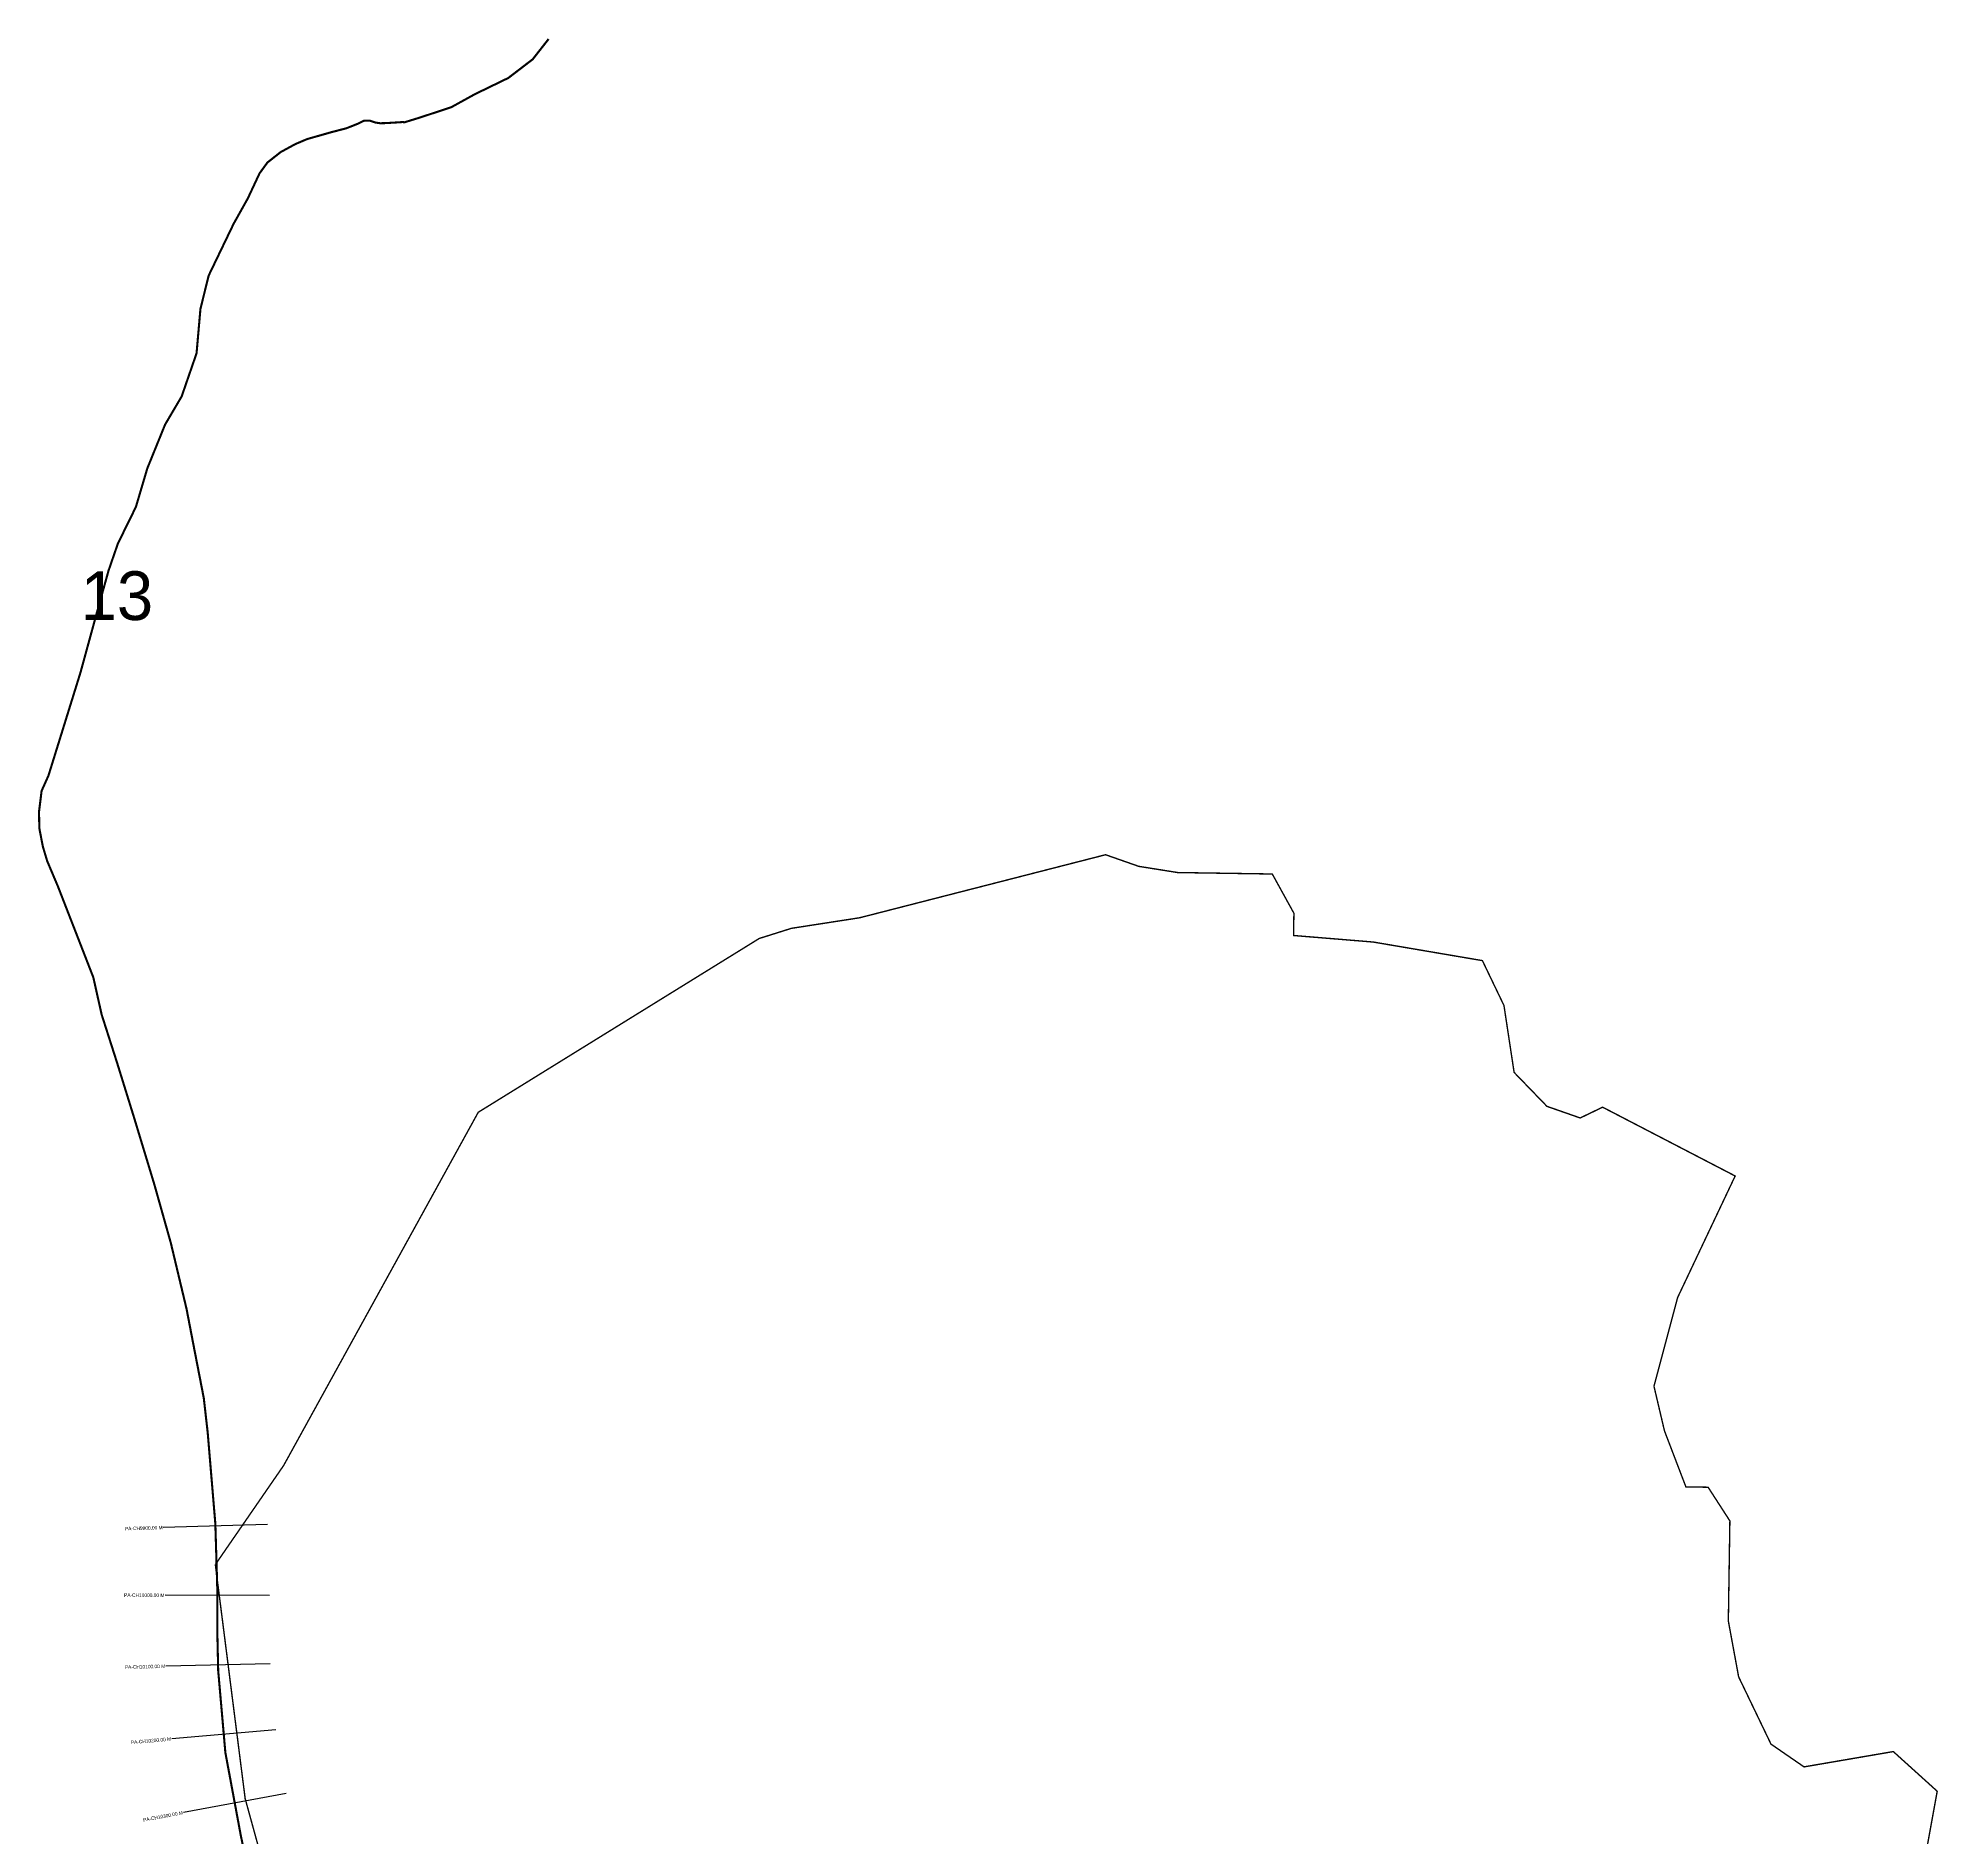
# Model space of a CAD drawing. Header units: metres. Extents: x 260270 to 264112, y 2216835 to 2221978.
# Drawn here: x 260270 to 263001, y 2219392 to 2221978 of the extents above; entities that cross this region are included whole.
import ezdxf
from ezdxf.enums import TextEntityAlignment as Align

# ---------------------------------------------------------------- set-up
doc = ezdxf.new("R2010")
doc.units = ezdxf.units.M
for name, color, linetype in [('CS', 134, 'Continuous'), ('CSMark', 6, 'Continuous'), ('NATURALLY PROTECTED', 3, 'Continuous')]:
    doc.layers.add(name, color=color, linetype=linetype)

msp = doc.modelspace()

# ---------------------------------------------------------------- linework, layer by layer
at = {"color": 6, "const_width": 2}
for points in [[(260525, 2219783.5), (260623.2, 2219926), (260902.9, 2220433.7), (261306.7, 2220683.5), (261353, 2220698.1), (261451.1, 2220713.3), (261804.5, 2220803.9), (261852.2, 2220787.2), (261908.1, 2220778.3), (262044.1, 2220776.2), (262075.2, 2220719.8), (262074.7, 2220687.8), (262189.2, 2220678.4), (262346.1, 2220651.7), (262377.1, 2220587.2), (262391.7, 2220491), (262438.9, 2220442.2), (262486.7, 2220425.5), (262518.9, 2220441), (262709.4, 2220342.1), (262626.7, 2220167.4), (262592.7, 2220039.9)], [(262592.7, 2220039.9), (262607.8, 2219975.7), (262638.6, 2219895.2), (262670.5, 2219894.7), (262701.8, 2219846.3), (262699.6, 2219702.3), (262714.4, 2219622.1), (262760.9, 2219525.4), (262808.4, 2219492.7), (262936.7, 2219514.7), (262999.8, 2219457.7), (262982.4, 2219362)], [(260674, 2219061.3), (260567.9, 2219446.9), (260525, 2219783.5)]]:
    msp.add_lwpolyline(points, dxfattribs=at)
at = {"layer": 'CS'}
for p, q in [((260600.1, 2219841.3), (260450.2, 2219836.9)), ((260602.8, 2219738.9), (260452.8, 2219739.4)), ((260603.8, 2219640.9), (260453.9, 2219637.5)), ((260611.8, 2219546), (260462.3, 2219533)), ((260626.6, 2219454.6), (260479.1, 2219427.1))]:
    msp.add_line(p, q, dxfattribs=at)
at = {"layer": 'NATURALLY PROTECTED', "const_width": 3, "flags": 128}
msp.add_lwpolyline([(261004, 2221976.5), (260981.1, 2221947.3), (260946.1, 2221920.5), (260897.9, 2221897.1), (260864, 2221878.4), (260817.8, 2221863.2), (260796.9, 2221856.8), (260794.2, 2221857.1), (260781.6, 2221856.3), (260769.8, 2221855.6), (260762.1, 2221855.4), (260755.1, 2221856.4), (260746.6, 2221859.2), (260738.2, 2221858.9), (260730.4, 2221854.9), (260713.4, 2221848.2), (260691.6, 2221842.5), (260657.1, 2221832.7), (260640.1, 2221825.5), (260619, 2221814), (260599.8, 2221798.9), (260588.5, 2221783.3), (260571.7, 2221747.4), (260551.4, 2221711.1), (260515.5, 2221636.6), (260503.6, 2221588.7), (260498, 2221524.7), (260476.6, 2221462.7), (260452.8, 2221422.3), (260427.2, 2221359.2), (260410.8, 2221303.8), (260384.9, 2221251.1), (260371.5, 2221212.3), (260354.5, 2221151.1), (260331.1, 2221065.6), (260285.1, 2220917.5), (260275.3, 2220895.7), (260271.6, 2220866), (260272, 2220842.1), (260277, 2220816), (260283.3, 2220794.9), (260298.7, 2220758.5), (260349.6, 2220627.7), (260361.6, 2220574.1), (260383.6, 2220505.4), (260408.2, 2220426), (260437.4, 2220329.7), (260461, 2220245.9), (260483.6, 2220151.1), (260494.1, 2220096.5), (260508.4, 2220022.8), (260514, 2219973.4), (260525, 2219842.2), (260527.8, 2219748.7), (260527.7, 2219692.6), (260529.1, 2219631.1), (260539.4, 2219513.3), (260561.7, 2219393.5), (260580.4, 2219305)], dxfattribs=at)

# ---------------------------------------------------------------- texts
at = {"insert": (260331.5, 2221211.3), "char_height": 70, "attachment_point": 1}
msp.add_mtext_dynamic_manual_height_columns('13', width=95.172, gutter_width=1, heights=[0], dxfattribs=at)
at = {"layer": 'CSMark'}
for s, rotation, p in [('PA-CH9900.00 M', 1.716, (260449.2, 2219836.8)), ('PA-CH10000.00 M', 359.8221, (260451.8, 2219739.4)), ('PA-CH10100.00 M', 1.2983, (260452.9, 2219637.4)), ('PA-CH10200.00 M', 4.9981, (260461.3, 2219532.9)), ('PA-CH10300.00 M', 10.5649, (260478.2, 2219426.9))]:
    msp.add_text(s, height=5, rotation=rotation, dxfattribs=at).set_placement(p, align=Align.MIDDLE_RIGHT)

doc.saveas('drawing.dxf')
